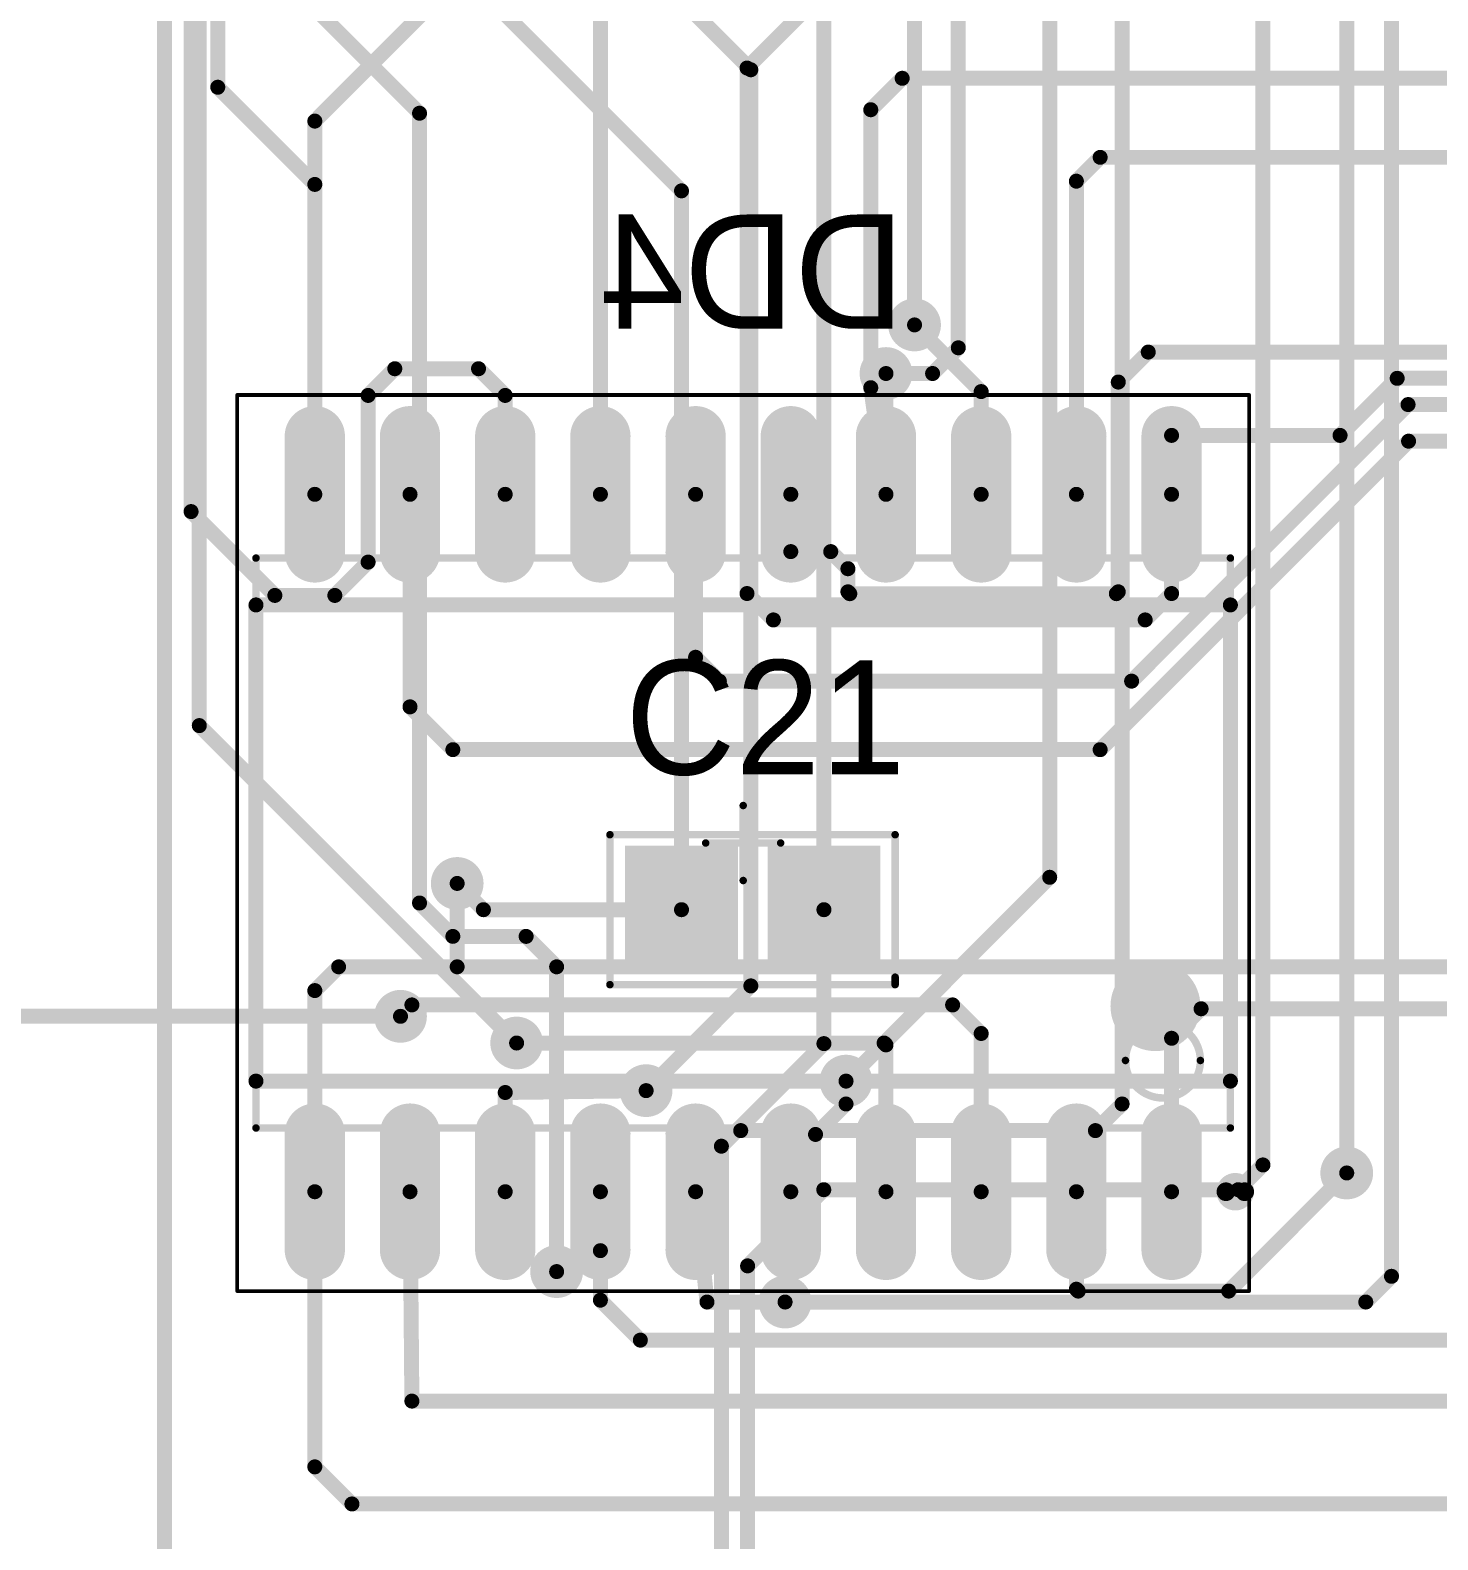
# Model space of a CAD drawing. Header units: millimetres. Extents: x 242 to 402, y 147 to 267.
# Drawn here: x 270.9 to 289.68, y 164.44 to 184.58 of the extents above; entities that cross this region are included whole.
import ezdxf

# ---------------------------------------------------------------- set-up
doc = ezdxf.new("R2010")
doc.units = ezdxf.units.MM
for name, color, linetype in [('BottomLayer', 5, 'Continuous'), ('BottomOverlay', 54, 'Continuous'), ('BottomPaste', 16, 'Continuous'), ('BottomSolder', 6, 'Continuous'), ('Mechanical13', 56, 'Continuous'), ('Mechanical15', 56, 'Continuous'), ('MultiLayer', 9, 'Continuous'), ('TopLayer', 1, 'Continuous'), ('TopOverlay', 2, 'Continuous'), ('TopPaste', 8, 'Continuous'), ('TopSolder', 216, 'Continuous'), ('ViaHoleLayer', 16, 'Continuous')]:
    doc.layers.add(name, color=color, linetype=linetype)

msp = doc.modelspace()

# ---------------------------------------------------------------- linework, layer by layer
at = {"layer": 'BottomLayer'}
for points, const_width in [([(272.694, 157.632), (272.694, 197.866)], 0.2), ([(273.05, 178.156), (273.05, 195.682)], 0.2), ([(273.406, 183.815), (273.406, 194.031)], 0.2), ([(274.701, 183.363), (282.092, 190.754)], 0.2), ([(280.467, 184.071), (283.718, 187.322)], 0.2), ([(278.511, 178.386), (278.511, 185.75)], 0.2), ([(280.467, 177.063), (280.467, 184.071)], 0.2), ([(282.118, 183.515), (282.537, 183.934)], 0.2), ([(282.537, 183.934), (292.467, 183.934)], 0.2), ([(273.406, 183.815), (274.701, 182.519)], 0.2), ([(282.118, 179.808), (282.118, 183.515)], 0.2), ([(274.701, 182.519), (274.701, 183.363)], 0.2), ([(284.861, 182.562), (285.178, 182.88)], 0.2), ([(285.178, 182.88), (292.049, 182.88)], 0.2), ([(274.701, 178.386), (274.701, 182.519)], 0.2), ([(284.861, 178.386), (284.861, 182.562)], 0.2), ([(282.702, 180.645), (283.591, 179.756)], 0.2), ([(285.42, 179.883), (285.82, 180.283)], 0.2), ([(285.82, 180.283), (291.027, 180.283)], 0.2), ([(275.412, 179.705), (275.768, 180.061)], 0.2), ([(275.768, 180.061), (276.885, 180.061)], 0.2), ([(276.885, 180.061), (277.241, 179.705)], 0.2), ([(282.321, 178.386), (282.321, 179.997)], 0.2), ([(285.42, 177.086), (285.42, 179.883)], 0.2), ([(288.379, 179.172), (289.141, 179.933)], 0.2), ([(289.141, 179.933), (293.067, 179.933)], 0.2), ([(275.412, 177.482), (275.412, 179.705)], 0.2), ([(277.241, 178.386), (277.241, 179.705)], 0.2), ([(282.118, 179.808), (282.321, 178.386)], 0.2), ([(283.591, 178.386), (283.591, 179.756)], 0.2), ([(285.598, 175.895), (289.286, 179.583)], 0.2), ([(289.286, 179.583), (293.782, 179.583)], 0.2), ([(274.701, 179.161), (274.701, 177.611)], 0.6), ([(275.971, 179.161), (275.971, 177.611)], 0.6), ([(277.241, 179.161), (277.241, 177.611)], 0.6), ([(278.511, 179.161), (278.511, 177.611)], 0.6), ([(279.781, 179.161), (279.781, 177.611)], 0.6), ([(281.051, 179.161), (281.051, 177.611)], 0.6), ([(282.321, 179.161), (282.321, 177.611)], 0.6), ([(283.591, 179.161), (283.591, 177.611)], 0.6), ([(284.861, 179.161), (284.861, 177.611)], 0.6), ([(286.131, 179.161), (286.131, 177.611)], 0.6), ([(285.178, 174.981), (289.293, 179.095)], 0.2), ([(286.131, 179.172), (288.379, 179.172)], 0.2), ([(286.131, 178.386), (286.131, 179.172)], 0.2), ([(289.293, 179.095), (294.005, 179.095)], 0.2), ([(275.971, 178.386), (275.971, 175.552)], 0.2), ([(279.781, 178.386), (279.781, 176.213)], 0.2), ([(281.051, 177.622), (281.051, 178.386)], 0.2), ([(286.131, 177.063), (286.131, 178.386)], 0.2), ([(273.05, 178.156), (274.168, 177.038)], 0.2), ([(274.968, 177.038), (275.412, 177.482)], 0.2), ([(281.051, 177.622), (281.584, 177.622)], 0.2), ([(281.584, 177.622), (281.813, 177.394)], 0.2), ([(281.813, 177.086), (281.813, 177.394)], 0.2), ([(280.467, 177.063), (280.819, 176.711)], 0.2), ([(281.813, 177.086), (281.838, 177.061)], 0.2), ([(281.838, 177.061), (285.394, 177.061)], 0.2), ([(285.394, 177.061), (285.42, 177.086)], 0.2), ([(285.779, 176.711), (286.131, 177.063)], 0.2), ([(274.168, 177.038), (274.968, 177.038)], 0.2), ([(280.819, 176.711), (285.779, 176.711)], 0.2), ([(279.781, 176.213), (280.099, 175.895)], 0.2), ([(280.099, 175.895), (285.598, 175.895)], 0.2), ([(275.971, 175.552), (276.543, 174.981)], 0.2), ([(276.543, 174.981), (285.178, 174.981)], 0.2), ([(276.6, 172.085), (276.6, 173.197)], 0.2), ([(274.701, 171.768), (275.019, 172.085)], 0.2), ([(275.019, 172.085), (292.113, 172.085)], 0.2), ([(274.701, 169.086), (274.701, 171.768)], 0.2), ([(275.844, 171.425), (275.996, 171.577)], 0.2), ([(275.996, 171.577), (283.21, 171.577)], 0.2), ([(283.21, 171.577), (283.591, 171.196)], 0.2), ([(286.131, 171.132), (286.525, 171.526)], 0.2), ([(286.525, 171.526), (294.284, 171.526)], 0.2), ([(277.393, 171.069), (282.296, 171.069)], 0.2), ([(282.296, 171.069), (282.321, 171.044)], 0.2), ([(282.321, 169.086), (282.321, 171.044)], 0.2), ([(283.591, 169.086), (283.591, 171.196)], 0.2), ([(286.131, 169.086), (286.131, 171.132)], 0.2), ([(277.241, 170.409), (279.121, 170.434)], 0.2), ([(281.788, 170.256), (281.788, 170.561)], 0.2), ([(277.241, 169.086), (277.241, 170.409)], 0.2), ([(281.381, 169.85), (281.788, 170.256)], 0.2), ([(274.701, 169.861), (274.701, 168.311)], 0.6), ([(275.971, 169.861), (275.971, 168.311)], 0.6), ([(277.241, 169.861), (277.241, 168.311)], 0.6), ([(278.511, 169.861), (278.511, 168.311)], 0.6), ([(279.781, 169.861), (279.781, 168.311)], 0.6), ([(281.051, 169.861), (281.051, 168.311)], 0.6), ([(282.321, 169.861), (282.321, 168.311)], 0.6), ([(283.591, 169.861), (283.591, 168.311)], 0.6), ([(284.861, 169.861), (284.861, 168.311)], 0.6), ([(286.131, 169.861), (286.131, 168.311)], 0.6), ([(281.051, 169.086), (281.381, 169.85)], 0.2), ([(286.893, 167.761), (288.468, 169.336)], 0.2), ([(274.701, 165.417), (274.701, 169.086)], 0.2), ([(275.971, 169.086), (275.996, 166.294)], 0.2), ([(278.511, 168.3), (278.511, 169.086)], 0.2), ([(279.781, 169.086), (279.933, 167.615)], 0.2), ([(284.861, 167.786), (284.861, 169.086)], 0.2), ([(277.927, 168.021), (278.511, 168.3)], 0.2), ([(278.511, 167.64), (278.511, 168.3)], 0.2), ([(278.511, 167.64), (279.044, 167.107)], 0.2), ([(279.933, 167.615), (280.975, 167.615)], 0.2), ([(284.861, 167.786), (284.886, 167.761)], 0.2), ([(284.886, 167.761), (286.893, 167.761)], 0.2), ([(279.044, 167.107), (292.506, 167.107)], 0.2), ([(275.996, 166.294), (294.31, 166.294)], 0.2), ([(274.701, 165.417), (275.196, 164.922)], 0.2), ([(275.196, 164.922), (296.545, 164.922)], 0.2)]:
    msp.add_lwpolyline(points, dxfattribs=dict(at, const_width=const_width))
for points, const_width in [([(280.417, 184.071, 1), (280.517, 184.071, 1)], 0.1), ([(280.417, 184.071, 1), (280.517, 184.071, 1)], 0.1), ([(282.487, 183.934, 1), (282.587, 183.934, 1)], 0.1), ([(282.487, 183.934, 1), (282.587, 183.934, 1)], 0.1), ([(273.356, 183.815, 1), (273.456, 183.815, 1)], 0.1), ([(273.356, 183.815, 1), (273.456, 183.815, 1)], 0.1), ([(282.068, 183.515, 1), (282.168, 183.515, 1)], 0.1), ([(282.068, 183.515, 1), (282.168, 183.515, 1)], 0.1), ([(274.651, 183.363, 1), (274.751, 183.363, 1)], 0.1), ([(274.651, 183.363, 1), (274.751, 183.363, 1)], 0.1), ([(285.129, 182.88, 1), (285.228, 182.88, 1)], 0.1), ([(285.129, 182.88, 1), (285.228, 182.88, 1)], 0.1), ([(274.651, 182.519, 1), (274.751, 182.519, 1)], 0.1), ([(274.651, 182.519, 1), (274.751, 182.519, 1)], 0.1), ([(274.651, 182.519, 1), (274.751, 182.519, 1)], 0.1), ([(284.811, 182.562, 1), (284.911, 182.562, 1)], 0.1), ([(284.811, 182.562, 1), (284.911, 182.562, 1)], 0.1), ([(282.577, 180.645, 1), (282.827, 180.645, 1)], 0.25), ([(282.652, 180.645, 1), (282.752, 180.645, 1)], 0.1), ([(285.77, 180.283, 1), (285.87, 180.283, 1)], 0.1), ([(285.77, 180.283, 1), (285.87, 180.283, 1)], 0.1), ([(282.196, 179.997, 1), (282.446, 179.997, 1)], 0.25), ([(275.718, 180.061, 1), (275.818, 180.061, 1)], 0.1), ([(275.718, 180.061, 1), (275.818, 180.061, 1)], 0.1), ([(276.835, 180.061, 1), (276.935, 180.061, 1)], 0.1), ([(276.835, 180.061, 1), (276.935, 180.061, 1)], 0.1), ([(282.271, 179.997, 1), (282.371, 179.997, 1)], 0.1), ([(285.37, 179.883, 1), (285.47, 179.883, 1)], 0.1), ([(285.37, 179.883, 1), (285.47, 179.883, 1)], 0.1), ([(289.091, 179.933, 1), (289.191, 179.933, 1)], 0.1), ([(289.091, 179.933, 1), (289.191, 179.933, 1)], 0.1), ([(275.362, 179.705, 1), (275.462, 179.705, 1)], 0.1), ([(275.362, 179.705, 1), (275.462, 179.705, 1)], 0.1), ([(277.191, 179.705, 1), (277.291, 179.705, 1)], 0.1), ([(277.191, 179.705, 1), (277.291, 179.705, 1)], 0.1), ([(282.068, 179.808, 1), (282.168, 179.808, 1)], 0.1), ([(282.068, 179.808, 1), (282.168, 179.808, 1)], 0.1), ([(283.541, 179.756, 1), (283.641, 179.756, 1)], 0.1), ([(283.541, 179.756, 1), (283.641, 179.756, 1)], 0.1), ([(289.236, 179.583, 1), (289.336, 179.583, 1)], 0.1), ([(289.236, 179.583, 1), (289.336, 179.583, 1)], 0.1), ([(274.551, 179.161, 1), (274.851, 179.161, 1)], 0.3), ([(275.821, 179.161, 1), (276.121, 179.161, 1)], 0.3), ([(277.091, 179.161, 1), (277.391, 179.161, 1)], 0.3), ([(278.361, 179.161, 1), (278.661, 179.161, 1)], 0.3), ([(279.631, 179.161, 1), (279.931, 179.161, 1)], 0.3), ([(280.901, 179.161, 1), (281.201, 179.161, 1)], 0.3), ([(282.171, 179.161, 1), (282.471, 179.161, 1)], 0.3), ([(283.441, 179.161, 1), (283.741, 179.161, 1)], 0.3), ([(284.711, 179.161, 1), (285.011, 179.161, 1)], 0.3), ([(285.981, 179.161, 1), (286.281, 179.161, 1)], 0.3), ([(286.081, 179.172, 1), (286.181, 179.172, 1)], 0.1), ([(286.081, 179.172, 1), (286.181, 179.172, 1)], 0.1), ([(288.329, 179.172, 1), (288.429, 179.172, 1)], 0.1), ([(288.329, 179.172, 1), (288.429, 179.172, 1)], 0.1), ([(289.243, 179.095, 1), (289.343, 179.095, 1)], 0.1), ([(289.243, 179.095, 1), (289.343, 179.095, 1)], 0.1), ([(274.651, 178.386, 1), (274.751, 178.386, 1)], 0.1), ([(275.921, 178.386, 1), (276.021, 178.386, 1)], 0.1), ([(277.191, 178.386, 1), (277.291, 178.386, 1)], 0.1), ([(278.461, 178.386, 1), (278.561, 178.386, 1)], 0.1), ([(279.731, 178.386, 1), (279.831, 178.386, 1)], 0.1), ([(281.001, 178.386, 1), (281.101, 178.386, 1)], 0.1), ([(282.271, 178.386, 1), (282.371, 178.386, 1)], 0.1), ([(282.271, 178.386, 1), (282.371, 178.386, 1)], 0.1), ([(283.541, 178.386, 1), (283.641, 178.386, 1)], 0.1), ([(284.811, 178.386, 1), (284.911, 178.386, 1)], 0.1), ([(286.081, 178.386, 1), (286.181, 178.386, 1)], 0.1), ([(286.081, 178.386, 1), (286.181, 178.386, 1)], 0.1), ([(273, 178.156, 1), (273.1, 178.156, 1)], 0.1), ([(273, 178.156, 1), (273.1, 178.156, 1)], 0.1), ([(274.551, 177.611, 1), (274.851, 177.611, 1)], 0.3), ([(275.821, 177.611, 1), (276.121, 177.611, 1)], 0.3), ([(277.091, 177.611, 1), (277.391, 177.611, 1)], 0.3), ([(278.361, 177.611, 1), (278.661, 177.611, 1)], 0.3), ([(279.631, 177.611, 1), (279.931, 177.611, 1)], 0.3), ([(280.901, 177.611, 1), (281.201, 177.611, 1)], 0.3), ([(282.171, 177.611, 1), (282.471, 177.611, 1)], 0.3), ([(283.441, 177.611, 1), (283.741, 177.611, 1)], 0.3), ([(284.711, 177.611, 1), (285.011, 177.611, 1)], 0.3), ([(285.981, 177.611, 1), (286.281, 177.611, 1)], 0.3), ([(275.362, 177.482, 1), (275.462, 177.482, 1)], 0.1), ([(275.362, 177.482, 1), (275.462, 177.482, 1)], 0.1), ([(281.001, 177.622, 1), (281.101, 177.622, 1)], 0.1), ([(281.001, 177.622, 1), (281.101, 177.622, 1)], 0.1), ([(281.534, 177.622, 1), (281.634, 177.622, 1)], 0.1), ([(281.534, 177.622, 1), (281.634, 177.622, 1)], 0.1), ([(281.763, 177.394, 1), (281.863, 177.394, 1)], 0.1), ([(281.763, 177.394, 1), (281.863, 177.394, 1)], 0.1), ([(280.417, 177.063, 1), (280.517, 177.063, 1)], 0.1), ([(280.417, 177.063, 1), (280.517, 177.063, 1)], 0.1), ([(281.763, 177.086, 1), (281.863, 177.086, 1)], 0.1), ([(281.763, 177.086, 1), (281.863, 177.086, 1)], 0.1), ([(281.788, 177.061, 1), (281.888, 177.061, 1)], 0.1), ([(281.788, 177.061, 1), (281.888, 177.061, 1)], 0.1), ([(285.344, 177.061, 1), (285.444, 177.061, 1)], 0.1), ([(285.344, 177.061, 1), (285.444, 177.061, 1)], 0.1), ([(285.37, 177.086, 1), (285.47, 177.086, 1)], 0.1), ([(285.37, 177.086, 1), (285.47, 177.086, 1)], 0.1), ([(286.081, 177.063, 1), (286.181, 177.063, 1)], 0.1), ([(286.081, 177.063, 1), (286.181, 177.063, 1)], 0.1), ([(274.118, 177.038, 1), (274.218, 177.038, 1)], 0.1), ([(274.118, 177.038, 1), (274.218, 177.038, 1)], 0.1), ([(274.918, 177.038, 1), (275.018, 177.038, 1)], 0.1), ([(274.918, 177.038, 1), (275.018, 177.038, 1)], 0.1), ([(280.769, 176.711, 1), (280.869, 176.711, 1)], 0.1), ([(280.769, 176.711, 1), (280.869, 176.711, 1)], 0.1), ([(285.729, 176.711, 1), (285.829, 176.711, 1)], 0.1), ([(285.729, 176.711, 1), (285.829, 176.711, 1)], 0.1), ([(279.731, 176.213, 1), (279.831, 176.213, 1)], 0.1), ([(279.731, 176.213, 1), (279.831, 176.213, 1)], 0.1), ([(280.049, 175.895, 1), (280.148, 175.895, 1)], 0.1), ([(280.049, 175.895, 1), (280.148, 175.895, 1)], 0.1), ([(285.548, 175.895, 1), (285.648, 175.895, 1)], 0.1), ([(285.548, 175.895, 1), (285.648, 175.895, 1)], 0.1), ([(275.921, 175.552, 1), (276.021, 175.552, 1)], 0.1), ([(275.921, 175.552, 1), (276.021, 175.552, 1)], 0.1), ([(276.493, 174.981, 1), (276.592, 174.981, 1)], 0.1), ([(276.493, 174.981, 1), (276.592, 174.981, 1)], 0.1), ([(285.128, 174.981, 1), (285.228, 174.981, 1)], 0.1), ([(285.128, 174.981, 1), (285.228, 174.981, 1)], 0.1), ([(276.475, 173.197, 1), (276.725, 173.197, 1)], 0.25), ([(276.55, 173.197, 1), (276.65, 173.197, 1)], 0.1), ([(274.969, 172.085, 1), (275.068, 172.085, 1)], 0.1), ([(274.969, 172.085, 1), (275.068, 172.085, 1)], 0.1), ([(276.55, 172.085, 1), (276.65, 172.085, 1)], 0.1), ([(274.651, 171.768, 1), (274.751, 171.768, 1)], 0.1), ([(274.651, 171.768, 1), (274.751, 171.768, 1)], 0.1), ([(275.719, 171.425, 1), (275.969, 171.425, 1)], 0.25), ([(275.794, 171.425, 1), (275.894, 171.425, 1)], 0.1), ([(275.946, 171.577, 1), (276.046, 171.577, 1)], 0.1), ([(275.946, 171.577, 1), (276.046, 171.577, 1)], 0.1), ([(283.16, 171.577, 1), (283.26, 171.577, 1)], 0.1), ([(283.16, 171.577, 1), (283.26, 171.577, 1)], 0.1), ([(286.475, 171.526, 1), (286.575, 171.526, 1)], 0.1), ([(286.475, 171.526, 1), (286.575, 171.526, 1)], 0.1), ([(277.268, 171.069, 1), (277.518, 171.069, 1)], 0.25), ([(277.343, 171.069, 1), (277.443, 171.069, 1)], 0.1), ([(282.246, 171.069, 1), (282.346, 171.069, 1)], 0.1), ([(282.246, 171.069, 1), (282.346, 171.069, 1)], 0.1), ([(282.271, 171.044, 1), (282.371, 171.044, 1)], 0.1), ([(282.271, 171.044, 1), (282.371, 171.044, 1)], 0.1), ([(283.541, 171.196, 1), (283.641, 171.196, 1)], 0.1), ([(283.541, 171.196, 1), (283.641, 171.196, 1)], 0.1), ([(286.081, 171.132, 1), (286.181, 171.132, 1)], 0.1), ([(286.081, 171.132, 1), (286.181, 171.132, 1)], 0.1), ([(281.663, 170.561, 1), (281.913, 170.561, 1)], 0.25), ([(278.996, 170.434, 1), (279.246, 170.434, 1)], 0.25), ([(279.071, 170.434, 1), (279.171, 170.434, 1)], 0.1), ([(281.738, 170.561, 1), (281.838, 170.561, 1)], 0.1), ([(277.191, 170.409, 1), (277.291, 170.409, 1)], 0.1), ([(277.191, 170.409, 1), (277.291, 170.409, 1)], 0.1), ([(281.738, 170.256, 1), (281.838, 170.256, 1)], 0.1), ([(281.738, 170.256, 1), (281.838, 170.256, 1)], 0.1), ([(274.551, 169.861, 1), (274.851, 169.861, 1)], 0.3), ([(275.821, 169.861, 1), (276.121, 169.861, 1)], 0.3), ([(277.091, 169.861, 1), (277.391, 169.861, 1)], 0.3), ([(278.361, 169.861, 1), (278.661, 169.861, 1)], 0.3), ([(279.631, 169.861, 1), (279.931, 169.861, 1)], 0.3), ([(280.901, 169.861, 1), (281.201, 169.861, 1)], 0.3), ([(282.171, 169.861, 1), (282.471, 169.861, 1)], 0.3), ([(283.441, 169.861, 1), (283.741, 169.861, 1)], 0.3), ([(284.711, 169.861, 1), (285.011, 169.861, 1)], 0.3), ([(285.981, 169.861, 1), (286.281, 169.861, 1)], 0.3), ([(281.331, 169.85, 1), (281.431, 169.85, 1)], 0.1), ([(281.331, 169.85, 1), (281.431, 169.85, 1)], 0.1), ([(288.343, 169.336, 1), (288.593, 169.336, 1)], 0.25), ([(288.418, 169.336, 1), (288.518, 169.336, 1)], 0.1), ([(274.651, 169.086, 1), (274.751, 169.086, 1)], 0.1), ([(274.651, 169.086, 1), (274.751, 169.086, 1)], 0.1), ([(275.921, 169.086, 1), (276.021, 169.086, 1)], 0.1), ([(277.191, 169.086, 1), (277.291, 169.086, 1)], 0.1), ([(278.461, 169.086, 1), (278.561, 169.086, 1)], 0.1), ([(279.731, 169.086, 1), (279.831, 169.086, 1)], 0.1), ([(281.001, 169.086, 1), (281.101, 169.086, 1)], 0.1), ([(282.271, 169.086, 1), (282.371, 169.086, 1)], 0.1), ([(283.541, 169.086, 1), (283.641, 169.086, 1)], 0.1), ([(284.811, 169.086, 1), (284.911, 169.086, 1)], 0.1), ([(286.081, 169.086, 1), (286.181, 169.086, 1)], 0.1), ([(274.551, 168.311, 1), (274.851, 168.311, 1)], 0.3), ([(275.821, 168.311, 1), (276.121, 168.311, 1)], 0.3), ([(277.091, 168.311, 1), (277.391, 168.311, 1)], 0.3), ([(278.361, 168.311, 1), (278.661, 168.311, 1)], 0.3), ([(279.631, 168.311, 1), (279.931, 168.311, 1)], 0.3), ([(280.901, 168.311, 1), (281.201, 168.311, 1)], 0.3), ([(282.171, 168.311, 1), (282.471, 168.311, 1)], 0.3), ([(283.441, 168.311, 1), (283.741, 168.311, 1)], 0.3), ([(284.711, 168.311, 1), (285.011, 168.311, 1)], 0.3), ([(285.981, 168.311, 1), (286.281, 168.311, 1)], 0.3), ([(278.461, 168.3, 1), (278.561, 168.3, 1)], 0.1), ([(278.461, 168.3, 1), (278.561, 168.3, 1)], 0.1), ([(278.461, 168.3, 1), (278.561, 168.3, 1)], 0.1), ([(277.802, 168.021, 1), (278.052, 168.021, 1)], 0.25), ([(277.877, 168.021, 1), (277.977, 168.021, 1)], 0.1), ([(278.461, 167.64, 1), (278.561, 167.64, 1)], 0.1), ([(278.461, 167.64, 1), (278.561, 167.64, 1)], 0.1), ([(279.883, 167.615, 1), (279.983, 167.615, 1)], 0.1), ([(279.883, 167.615, 1), (279.983, 167.615, 1)], 0.1), ([(280.85, 167.615, 1), (281.1, 167.615, 1)], 0.25), ([(280.925, 167.615, 1), (281.025, 167.615, 1)], 0.1), ([(284.811, 167.786, 1), (284.911, 167.786, 1)], 0.1), ([(284.811, 167.786, 1), (284.911, 167.786, 1)], 0.1), ([(284.836, 167.761, 1), (284.936, 167.761, 1)], 0.1), ([(284.836, 167.761, 1), (284.936, 167.761, 1)], 0.1), ([(286.843, 167.761, 1), (286.943, 167.761, 1)], 0.1), ([(286.843, 167.761, 1), (286.943, 167.761, 1)], 0.1), ([(278.994, 167.107, 1), (279.094, 167.107, 1)], 0.1), ([(278.994, 167.107, 1), (279.094, 167.107, 1)], 0.1), ([(275.946, 166.294, 1), (276.046, 166.294, 1)], 0.1), ([(275.946, 166.294, 1), (276.046, 166.294, 1)], 0.1), ([(274.651, 165.417, 1), (274.751, 165.417, 1)], 0.1), ([(274.651, 165.417, 1), (274.751, 165.417, 1)], 0.1), ([(275.146, 164.922, 1), (275.246, 164.922, 1)], 0.1), ([(275.146, 164.922, 1), (275.246, 164.922, 1)], 0.1)]:
    msp.add_lwpolyline(points, format="xyb", close=True, dxfattribs=dict(at, const_width=const_width))
at = {"layer": 'BottomOverlay', "const_width": 0.2}
for points in [[(273.916, 170.561), (273.916, 176.911)], [(273.916, 176.911), (286.916, 176.911)], [(286.916, 170.561), (286.916, 176.911)], [(273.916, 170.561), (286.916, 170.561)]]:
    msp.add_lwpolyline(points, dxfattribs=at)
at = {"layer": 'BottomOverlay'}
for points, const_width in [([(273.866, 176.911, 1), (273.966, 176.911, 1)], 0.1), ([(273.866, 176.911, 1), (273.966, 176.911, 1)], 0.1), ([(286.866, 176.911, 1), (286.966, 176.911, 1)], 0.1), ([(286.866, 176.911, 1), (286.966, 176.911, 1)], 0.1), ([(286.216, 171.561, 1), (285.616, 171.561, 1)], 0.6), ([(285.466, 171.561, 1), (285.766, 171.561, 1)], 0.3), ([(286.066, 171.561, 1), (286.366, 171.561, 1)], 0.3), ([(273.866, 170.561, 1), (273.966, 170.561, 1)], 0.1), ([(273.866, 170.561, 1), (273.966, 170.561, 1)], 0.1), ([(286.866, 170.561, 1), (286.966, 170.561, 1)], 0.1), ([(286.866, 170.561, 1), (286.966, 170.561, 1)], 0.1), ([(287.106, 169.086, 1), (286.856, 169.086, 1)], 0.25), ([(286.794, 169.086, 1), (286.918, 169.086, 1)], 0.125), ([(287.044, 169.086, 1), (287.169, 169.086, 1)], 0.125)]:
    msp.add_lwpolyline(points, format="xyb", close=True, dxfattribs=dict(at, const_width=const_width))
at = {"layer": 'BottomPaste', "const_width": 0.6}
for points in [[(274.701, 179.161), (274.701, 177.611)], [(275.971, 179.161), (275.971, 177.611)], [(277.241, 179.161), (277.241, 177.611)], [(278.511, 179.161), (278.511, 177.611)], [(279.781, 179.161), (279.781, 177.611)], [(281.051, 179.161), (281.051, 177.611)], [(282.321, 179.161), (282.321, 177.611)], [(283.591, 179.161), (283.591, 177.611)], [(284.861, 179.161), (284.861, 177.611)], [(286.131, 179.161), (286.131, 177.611)], [(274.701, 169.861), (274.701, 168.311)], [(275.971, 169.861), (275.971, 168.311)], [(277.241, 169.861), (277.241, 168.311)], [(278.511, 169.861), (278.511, 168.311)], [(279.781, 169.861), (279.781, 168.311)], [(281.051, 169.861), (281.051, 168.311)], [(282.321, 169.861), (282.321, 168.311)], [(283.591, 169.861), (283.591, 168.311)], [(284.861, 169.861), (284.861, 168.311)], [(286.131, 169.861), (286.131, 168.311)]]:
    msp.add_lwpolyline(points, dxfattribs=at)
at = {"layer": 'BottomPaste', "const_width": 0.3}
for points in [[(274.551, 179.161, 1), (274.851, 179.161, 1)], [(275.821, 179.161, 1), (276.121, 179.161, 1)], [(277.091, 179.161, 1), (277.391, 179.161, 1)], [(278.361, 179.161, 1), (278.661, 179.161, 1)], [(279.631, 179.161, 1), (279.931, 179.161, 1)], [(280.901, 179.161, 1), (281.201, 179.161, 1)], [(282.171, 179.161, 1), (282.471, 179.161, 1)], [(283.441, 179.161, 1), (283.741, 179.161, 1)], [(284.711, 179.161, 1), (285.011, 179.161, 1)], [(285.981, 179.161, 1), (286.281, 179.161, 1)], [(274.551, 177.611, 1), (274.851, 177.611, 1)], [(275.821, 177.611, 1), (276.121, 177.611, 1)], [(277.091, 177.611, 1), (277.391, 177.611, 1)], [(278.361, 177.611, 1), (278.661, 177.611, 1)], [(279.631, 177.611, 1), (279.931, 177.611, 1)], [(280.901, 177.611, 1), (281.201, 177.611, 1)], [(282.171, 177.611, 1), (282.471, 177.611, 1)], [(283.441, 177.611, 1), (283.741, 177.611, 1)], [(284.711, 177.611, 1), (285.011, 177.611, 1)], [(285.981, 177.611, 1), (286.281, 177.611, 1)], [(274.551, 169.861, 1), (274.851, 169.861, 1)], [(275.821, 169.861, 1), (276.121, 169.861, 1)], [(277.091, 169.861, 1), (277.391, 169.861, 1)], [(278.361, 169.861, 1), (278.661, 169.861, 1)], [(279.631, 169.861, 1), (279.931, 169.861, 1)], [(280.901, 169.861, 1), (281.201, 169.861, 1)], [(282.171, 169.861, 1), (282.471, 169.861, 1)], [(283.441, 169.861, 1), (283.741, 169.861, 1)], [(284.711, 169.861, 1), (285.011, 169.861, 1)], [(285.981, 169.861, 1), (286.281, 169.861, 1)], [(274.551, 168.311, 1), (274.851, 168.311, 1)], [(275.821, 168.311, 1), (276.121, 168.311, 1)], [(277.091, 168.311, 1), (277.391, 168.311, 1)], [(278.361, 168.311, 1), (278.661, 168.311, 1)], [(279.631, 168.311, 1), (279.931, 168.311, 1)], [(280.901, 168.311, 1), (281.201, 168.311, 1)], [(282.171, 168.311, 1), (282.471, 168.311, 1)], [(283.441, 168.311, 1), (283.741, 168.311, 1)], [(284.711, 168.311, 1), (285.011, 168.311, 1)], [(285.981, 168.311, 1), (286.281, 168.311, 1)]]:
    msp.add_lwpolyline(points, format="xyb", close=True, dxfattribs=at)
at = {"layer": 'BottomSolder'}
for points, const_width in [([(282.526, 180.645, 1), (282.878, 180.645, 1)], 0.352), ([(282.145, 179.997, 1), (282.497, 179.997, 1)], 0.352), ([(274.5, 179.161, 1), (274.902, 179.161, 1)], 0.402), ([(275.77, 179.161, 1), (276.172, 179.161, 1)], 0.402), ([(277.04, 179.161, 1), (277.442, 179.161, 1)], 0.402), ([(278.31, 179.161, 1), (278.712, 179.161, 1)], 0.402), ([(279.58, 179.161, 1), (279.982, 179.161, 1)], 0.402), ([(280.85, 179.161, 1), (281.252, 179.161, 1)], 0.402), ([(282.12, 179.161, 1), (282.522, 179.161, 1)], 0.402), ([(283.39, 179.161, 1), (283.792, 179.161, 1)], 0.402), ([(284.66, 179.161, 1), (285.062, 179.161, 1)], 0.402), ([(285.93, 179.161, 1), (286.332, 179.161, 1)], 0.402), ([(274.5, 177.611, 1), (274.902, 177.611, 1)], 0.402), ([(275.77, 177.611, 1), (276.172, 177.611, 1)], 0.402), ([(277.04, 177.611, 1), (277.442, 177.611, 1)], 0.402), ([(278.31, 177.611, 1), (278.712, 177.611, 1)], 0.402), ([(279.58, 177.611, 1), (279.982, 177.611, 1)], 0.402), ([(280.85, 177.611, 1), (281.252, 177.611, 1)], 0.402), ([(282.12, 177.611, 1), (282.522, 177.611, 1)], 0.402), ([(283.39, 177.611, 1), (283.792, 177.611, 1)], 0.402), ([(284.66, 177.611, 1), (285.062, 177.611, 1)], 0.402), ([(285.93, 177.611, 1), (286.332, 177.611, 1)], 0.402), ([(276.425, 173.197, 1), (276.776, 173.197, 1)], 0.352), ([(275.668, 171.425, 1), (276.02, 171.425, 1)], 0.352), ([(277.218, 171.069, 1), (277.569, 171.069, 1)], 0.352), ([(278.945, 170.434, 1), (279.296, 170.434, 1)], 0.352), ([(281.612, 170.561, 1), (281.963, 170.561, 1)], 0.352), ([(274.5, 169.861, 1), (274.902, 169.861, 1)], 0.402), ([(275.77, 169.861, 1), (276.172, 169.861, 1)], 0.402), ([(277.04, 169.861, 1), (277.442, 169.861, 1)], 0.402), ([(278.31, 169.861, 1), (278.712, 169.861, 1)], 0.402), ([(279.58, 169.861, 1), (279.982, 169.861, 1)], 0.402), ([(280.85, 169.861, 1), (281.252, 169.861, 1)], 0.402), ([(282.12, 169.861, 1), (282.522, 169.861, 1)], 0.402), ([(283.39, 169.861, 1), (283.792, 169.861, 1)], 0.402), ([(284.66, 169.861, 1), (285.062, 169.861, 1)], 0.402), ([(285.93, 169.861, 1), (286.332, 169.861, 1)], 0.402), ([(288.292, 169.336, 1), (288.644, 169.336, 1)], 0.352), ([(274.5, 168.311, 1), (274.902, 168.311, 1)], 0.402), ([(275.77, 168.311, 1), (276.172, 168.311, 1)], 0.402), ([(277.04, 168.311, 1), (277.442, 168.311, 1)], 0.402), ([(278.31, 168.311, 1), (278.712, 168.311, 1)], 0.402), ([(279.58, 168.311, 1), (279.982, 168.311, 1)], 0.402), ([(280.85, 168.311, 1), (281.252, 168.311, 1)], 0.402), ([(282.12, 168.311, 1), (282.522, 168.311, 1)], 0.402), ([(283.39, 168.311, 1), (283.792, 168.311, 1)], 0.402), ([(284.66, 168.311, 1), (285.062, 168.311, 1)], 0.402), ([(285.93, 168.311, 1), (286.332, 168.311, 1)], 0.402), ([(277.751, 168.021, 1), (278.103, 168.021, 1)], 0.352), ([(280.799, 167.615, 1), (281.151, 167.615, 1)], 0.352)]:
    msp.add_lwpolyline(points, format="xyb", close=True, dxfattribs=dict(at, const_width=const_width))
at = {"layer": 'BottomSolder', "const_width": 0.803}
for points in [[(274.701, 179.161), (274.701, 177.611)], [(275.971, 179.161), (275.971, 177.611)], [(277.241, 179.161), (277.241, 177.611)], [(278.511, 179.161), (278.511, 177.611)], [(279.781, 179.161), (279.781, 177.611)], [(281.051, 179.161), (281.051, 177.611)], [(282.321, 179.161), (282.321, 177.611)], [(283.591, 179.161), (283.591, 177.611)], [(284.861, 179.161), (284.861, 177.611)], [(286.131, 179.161), (286.131, 177.611)], [(274.701, 169.861), (274.701, 168.311)], [(275.971, 169.861), (275.971, 168.311)], [(277.241, 169.861), (277.241, 168.311)], [(278.511, 169.861), (278.511, 168.311)], [(279.781, 169.861), (279.781, 168.311)], [(281.051, 169.861), (281.051, 168.311)], [(282.321, 169.861), (282.321, 168.311)], [(283.591, 169.861), (283.591, 168.311)], [(284.861, 169.861), (284.861, 168.311)], [(286.131, 169.861), (286.131, 168.311)]]:
    msp.add_lwpolyline(points, dxfattribs=at)
at = {"layer": 'Mechanical13', "const_width": 0.1}
for points in [[(273.916, 169.936), (273.916, 177.536)], [(273.916, 177.536), (286.916, 177.536)], [(286.916, 169.936), (286.916, 177.536)], [(273.916, 169.936), (286.916, 169.936)]]:
    msp.add_lwpolyline(points, dxfattribs=at)
at = {"layer": 'Mechanical13'}
for points, const_width in [([(273.891, 177.536, 1), (273.941, 177.536, 1)], 0.05), ([(273.891, 177.536, 1), (273.941, 177.536, 1)], 0.05), ([(286.891, 177.536, 1), (286.941, 177.536, 1)], 0.05), ([(286.891, 177.536, 1), (286.941, 177.536, 1)], 0.05), ([(286.516, 170.836, 1), (285.516, 170.836, 1)], 0.1), ([(285.491, 170.836, 1), (285.541, 170.836, 1)], 0.05), ([(286.491, 170.836, 1), (286.541, 170.836, 1)], 0.05), ([(273.891, 169.936, 1), (273.941, 169.936, 1)], 0.05), ([(273.891, 169.936, 1), (273.941, 169.936, 1)], 0.05), ([(286.891, 169.936, 1), (286.941, 169.936, 1)], 0.05), ([(286.891, 169.936, 1), (286.941, 169.936, 1)], 0.05)]:
    msp.add_lwpolyline(points, format="xyb", close=True, dxfattribs=dict(at, const_width=const_width))
at = {"layer": 'Mechanical15'}
for points, const_width in [([(273.666, 167.761), (273.666, 179.711)], 0.05), ([(273.666, 179.711), (287.166, 179.711)], 0.05), ([(287.166, 167.761), (287.166, 179.711)], 0.05), ([(280.416, 173.236), (280.416, 174.236)], 0.1), ([(279.916, 173.736), (280.916, 173.736)], 0.1), ([(273.666, 167.761), (287.166, 167.761)], 0.05)]:
    msp.add_lwpolyline(points, dxfattribs=dict(at, const_width=const_width))
for points, const_width in [([(273.654, 179.711, 1), (273.679, 179.711, 1)], 0.025), ([(273.654, 179.711, 1), (273.679, 179.711, 1)], 0.025), ([(287.153, 179.711, 1), (287.178, 179.711, 1)], 0.025), ([(287.153, 179.711, 1), (287.178, 179.711, 1)], 0.025), ([(280.391, 174.236, 1), (280.441, 174.236, 1)], 0.05), ([(279.891, 173.736, 1), (279.941, 173.736, 1)], 0.05), ([(280.891, 173.736, 1), (280.941, 173.736, 1)], 0.05), ([(280.391, 173.236, 1), (280.441, 173.236, 1)], 0.05), ([(273.654, 167.761, 1), (273.679, 167.761, 1)], 0.025), ([(273.654, 167.761, 1), (273.679, 167.761, 1)], 0.025), ([(287.153, 167.761, 1), (287.178, 167.761, 1)], 0.025), ([(287.153, 167.761, 1), (287.178, 167.761, 1)], 0.025)]:
    msp.add_lwpolyline(points, format="xyb", close=True, dxfattribs=dict(at, const_width=const_width))
at = {"layer": 'MultiLayer', "const_width": 0.25}
for points in [[(282.577, 180.645, 1), (282.827, 180.645, 1)], [(282.196, 179.997, 1), (282.446, 179.997, 1)], [(276.475, 173.197, 1), (276.725, 173.197, 1)], [(275.719, 171.425, 1), (275.969, 171.425, 1)], [(277.268, 171.069, 1), (277.518, 171.069, 1)], [(281.663, 170.561, 1), (281.913, 170.561, 1)], [(278.996, 170.434, 1), (279.246, 170.434, 1)], [(288.343, 169.336, 1), (288.593, 169.336, 1)], [(277.802, 168.021, 1), (278.052, 168.021, 1)], [(280.85, 167.615, 1), (281.1, 167.615, 1)]]:
    msp.add_lwpolyline(points, format="xyb", close=True, dxfattribs=at)
at = {"layer": 'TopLayer', "const_width": 0.2}
for points in [[(288.468, 169.336), (288.468, 199.06)], [(287.35, 169.443), (287.35, 193.243)], [(273.16, 175.302), (273.16, 191.22)], [(284.505, 173.279), (284.505, 190.627)], [(285.471, 170.256), (285.471, 190.551)], [(282.702, 180.645), (282.702, 190.242)], [(283.286, 180.34), (283.286, 190.121)], [(274.51, 187.516), (279.593, 182.433)], [(273.511, 186.055), (276.098, 183.468)], [(278.624, 185.942), (280.518, 184.048)], [(281.493, 172.847), (281.493, 186.053)], [(289.065, 167.958), (289.065, 185.128)], [(280.518, 171.831), (280.518, 184.048)], [(276.098, 172.936), (276.098, 183.468)], [(279.593, 172.847), (279.593, 182.433)], [(282.943, 179.997), (283.286, 180.34)], [(282.321, 179.997), (282.943, 179.997)], [(273.16, 175.302), (277.393, 171.069)], [(281.788, 170.561), (284.505, 173.279)], [(276.6, 173.197), (276.95, 172.847)], [(276.098, 172.936), (276.543, 172.491)], [(276.95, 172.847), (279.593, 172.847)], [(281.493, 171.061), (281.493, 172.847)], [(276.543, 172.491), (277.52, 172.491)], [(277.52, 172.491), (277.927, 172.085)], [(277.927, 168.021), (277.927, 172.085)], [(279.121, 170.434), (280.518, 171.831)], [(266.23, 171.425), (275.844, 171.425)], [(280.125, 169.693), (281.493, 171.061)], [(285.115, 169.901), (285.471, 170.256)], [(280.383, 169.901), (285.115, 169.901)], [(280.125, 161.835), (280.125, 169.693)], [(287.02, 169.113), (287.35, 169.443)], [(280.475, 168.097), (281.491, 169.113)], [(281.491, 169.113), (287.02, 169.113)], [(280.475, 161.98), (280.475, 168.097)], [(288.722, 167.615), (289.065, 167.958)], [(280.975, 167.615), (288.722, 167.615)]]:
    msp.add_lwpolyline(points, dxfattribs=at)
at = {"layer": 'TopLayer'}
for points, const_width in [([(280.468, 184.048, 1), (280.568, 184.048, 1)], 0.1), ([(280.468, 184.048, 1), (280.568, 184.048, 1)], 0.1), ([(276.048, 183.468, 1), (276.148, 183.468, 1)], 0.1), ([(276.048, 183.468, 1), (276.148, 183.468, 1)], 0.1), ([(279.543, 182.433, 1), (279.643, 182.433, 1)], 0.1), ([(279.543, 182.433, 1), (279.643, 182.433, 1)], 0.1), ([(282.577, 180.645, 1), (282.827, 180.645, 1)], 0.25), ([(282.652, 180.645, 1), (282.752, 180.645, 1)], 0.1), ([(283.236, 180.34, 1), (283.336, 180.34, 1)], 0.1), ([(283.236, 180.34, 1), (283.336, 180.34, 1)], 0.1), ([(282.196, 179.997, 1), (282.446, 179.997, 1)], 0.25), ([(282.271, 179.997, 1), (282.371, 179.997, 1)], 0.1), ([(282.893, 179.997, 1), (282.993, 179.997, 1)], 0.1), ([(282.893, 179.997, 1), (282.993, 179.997, 1)], 0.1), ([(273.11, 175.302, 1), (273.21, 175.302, 1)], 0.1), ([(273.11, 175.302, 1), (273.21, 175.302, 1)], 0.1), ([(276.475, 173.197, 1), (276.725, 173.197, 1)], 0.25), ([(284.455, 173.279, 1), (284.555, 173.279, 1)], 0.1), ([(284.455, 173.279, 1), (284.555, 173.279, 1)], 0.1), ([(276.55, 173.197, 1), (276.65, 173.197, 1)], 0.1), ([(276.048, 172.936, 1), (276.148, 172.936, 1)], 0.1), ([(276.048, 172.936, 1), (276.148, 172.936, 1)], 0.1), ([(276.9, 172.847, 1), (277, 172.847, 1)], 0.1), ([(276.9, 172.847, 1), (277, 172.847, 1)], 0.1), ([(279.543, 172.847, 1), (279.643, 172.847, 1)], 0.1), ([(279.543, 172.847, 1), (279.643, 172.847, 1)], 0.1), ([(281.443, 172.847, 1), (281.543, 172.847, 1)], 0.1), ([(281.443, 172.847, 1), (281.543, 172.847, 1)], 0.1), ([(276.493, 172.491, 1), (276.592, 172.491, 1)], 0.1), ([(276.493, 172.491, 1), (276.592, 172.491, 1)], 0.1), ([(277.47, 172.491, 1), (277.57, 172.491, 1)], 0.1), ([(277.47, 172.491, 1), (277.57, 172.491, 1)], 0.1), ([(277.877, 172.085, 1), (277.977, 172.085, 1)], 0.1), ([(277.877, 172.085, 1), (277.977, 172.085, 1)], 0.1), ([(280.468, 171.831, 1), (280.568, 171.831, 1)], 0.1), ([(280.468, 171.831, 1), (280.568, 171.831, 1)], 0.1), ([(275.719, 171.425, 1), (275.969, 171.425, 1)], 0.25), ([(275.794, 171.425, 1), (275.894, 171.425, 1)], 0.1), ([(277.268, 171.069, 1), (277.518, 171.069, 1)], 0.25), ([(277.343, 171.069, 1), (277.443, 171.069, 1)], 0.1), ([(281.443, 171.061, 1), (281.543, 171.061, 1)], 0.1), ([(281.443, 171.061, 1), (281.543, 171.061, 1)], 0.1), ([(281.663, 170.561, 1), (281.913, 170.561, 1)], 0.25), ([(278.996, 170.434, 1), (279.246, 170.434, 1)], 0.25), ([(279.071, 170.434, 1), (279.171, 170.434, 1)], 0.1), ([(281.738, 170.561, 1), (281.838, 170.561, 1)], 0.1), ([(285.421, 170.256, 1), (285.521, 170.256, 1)], 0.1), ([(285.421, 170.256, 1), (285.521, 170.256, 1)], 0.1), ([(280.333, 169.901, 1), (280.433, 169.901, 1)], 0.1), ([(285.065, 169.901, 1), (285.165, 169.901, 1)], 0.1), ([(285.065, 169.901, 1), (285.165, 169.901, 1)], 0.1), ([(280.075, 169.693, 1), (280.175, 169.693, 1)], 0.1), ([(280.075, 169.693, 1), (280.175, 169.693, 1)], 0.1), ([(287.3, 169.443, 1), (287.4, 169.443, 1)], 0.1), ([(287.3, 169.443, 1), (287.4, 169.443, 1)], 0.1), ([(288.343, 169.336, 1), (288.593, 169.336, 1)], 0.25), ([(288.418, 169.336, 1), (288.518, 169.336, 1)], 0.1), ([(281.441, 169.113, 1), (281.541, 169.113, 1)], 0.1), ([(281.441, 169.113, 1), (281.541, 169.113, 1)], 0.1), ([(286.97, 169.113, 1), (287.07, 169.113, 1)], 0.1), ([(286.97, 169.113, 1), (287.07, 169.113, 1)], 0.1), ([(277.802, 168.021, 1), (278.052, 168.021, 1)], 0.25), ([(277.877, 168.021, 1), (277.977, 168.021, 1)], 0.1), ([(280.425, 168.097, 1), (280.525, 168.097, 1)], 0.1), ([(280.425, 168.097, 1), (280.525, 168.097, 1)], 0.1), ([(289.015, 167.958, 1), (289.115, 167.958, 1)], 0.1), ([(289.015, 167.958, 1), (289.115, 167.958, 1)], 0.1), ([(280.85, 167.615, 1), (281.1, 167.615, 1)], 0.25), ([(280.925, 167.615, 1), (281.025, 167.615, 1)], 0.1), ([(288.672, 167.615, 1), (288.772, 167.615, 1)], 0.1), ([(288.672, 167.615, 1), (288.772, 167.615, 1)], 0.1)]:
    msp.add_lwpolyline(points, format="xyb", close=True, dxfattribs=dict(at, const_width=const_width))
for points in [[(278.943, 173.597), (278.943, 172.097), (280.243, 173.597), (280.243, 172.097)], [(280.843, 173.597), (280.843, 172.097), (282.143, 173.597), (282.143, 172.097)]]:
    msp.add_solid(points, dxfattribs=at)
at = {"layer": 'TopOverlay', "const_width": 0.1}
for points in [[(278.638, 171.847), (278.638, 173.847)], [(278.638, 173.847), (282.443, 173.847)], [(282.443, 171.947), (282.443, 173.847)], [(282.443, 171.847), (282.443, 171.947)], [(278.638, 171.847), (282.443, 171.847)]]:
    msp.add_lwpolyline(points, dxfattribs=at)
at = {"layer": 'TopOverlay', "const_width": 0.05}
for points in [[(278.613, 173.847, 1), (278.663, 173.847, 1)], [(278.613, 173.847, 1), (278.663, 173.847, 1)], [(282.418, 173.847, 1), (282.468, 173.847, 1)], [(282.418, 173.847, 1), (282.468, 173.847, 1)], [(282.418, 171.947, 1), (282.468, 171.947, 1)], [(282.418, 171.947, 1), (282.468, 171.947, 1)], [(278.613, 171.847, 1), (278.663, 171.847, 1)], [(278.613, 171.847, 1), (278.663, 171.847, 1)], [(282.418, 171.847, 1), (282.468, 171.847, 1)], [(282.418, 171.847, 1), (282.468, 171.847, 1)]]:
    msp.add_lwpolyline(points, format="xyb", close=True, dxfattribs=at)
at = {"layer": 'TopPaste'}
for points in [[(278.943, 173.597), (278.943, 172.097), (280.243, 173.597), (280.243, 172.097)], [(280.843, 173.597), (280.843, 172.097), (282.143, 173.597), (282.143, 172.097)]]:
    msp.add_solid(points, dxfattribs=at)
at = {"layer": 'TopSolder', "const_width": 0.352}
for points in [[(282.526, 180.645, 1), (282.878, 180.645, 1)], [(282.145, 179.997, 1), (282.497, 179.997, 1)], [(276.425, 173.197, 1), (276.776, 173.197, 1)], [(275.668, 171.425, 1), (276.02, 171.425, 1)], [(277.218, 171.069, 1), (277.569, 171.069, 1)], [(278.945, 170.434, 1), (279.296, 170.434, 1)], [(281.612, 170.561, 1), (281.963, 170.561, 1)], [(288.292, 169.336, 1), (288.644, 169.336, 1)], [(277.751, 168.021, 1), (278.103, 168.021, 1)], [(280.799, 167.615, 1), (281.151, 167.615, 1)]]:
    msp.add_lwpolyline(points, format="xyb", close=True, dxfattribs=at)
at = {"layer": 'TopSolder'}
for points in [[(278.841, 173.699), (278.841, 171.995), (280.345, 173.699), (280.345, 171.995)], [(280.741, 173.699), (280.741, 171.995), (282.245, 173.699), (282.245, 171.995)]]:
    msp.add_solid(points, dxfattribs=at)
at = {"layer": 'ViaHoleLayer', "const_width": 0.15}
for points in [[(282.627, 180.645, 1), (282.777, 180.645, 1)], [(282.246, 179.997, 1), (282.396, 179.997, 1)], [(276.525, 173.197, 1), (276.675, 173.197, 1)], [(275.769, 171.425, 1), (275.919, 171.425, 1)], [(277.318, 171.069, 1), (277.468, 171.069, 1)], [(279.046, 170.434, 1), (279.196, 170.434, 1)], [(281.713, 170.561, 1), (281.863, 170.561, 1)], [(288.393, 169.336, 1), (288.543, 169.336, 1)], [(277.852, 168.021, 1), (278.002, 168.021, 1)], [(280.9, 167.615, 1), (281.05, 167.615, 1)]]:
    msp.add_lwpolyline(points, format="xyb", close=True, dxfattribs=at)

# ---------------------------------------------------------------- texts
at = {"layer": 'BottomOverlay', "text_generation_flag": 2}
msp.add_text('DD4', height=1.524, rotation=360, dxfattribs=at).set_placement((282.575, 180.594))
at = {"layer": 'TopOverlay'}
msp.add_text('C21', height=1.524, dxfattribs=at).set_placement((278.841, 174.65))

doc.saveas('drawing.dxf')
